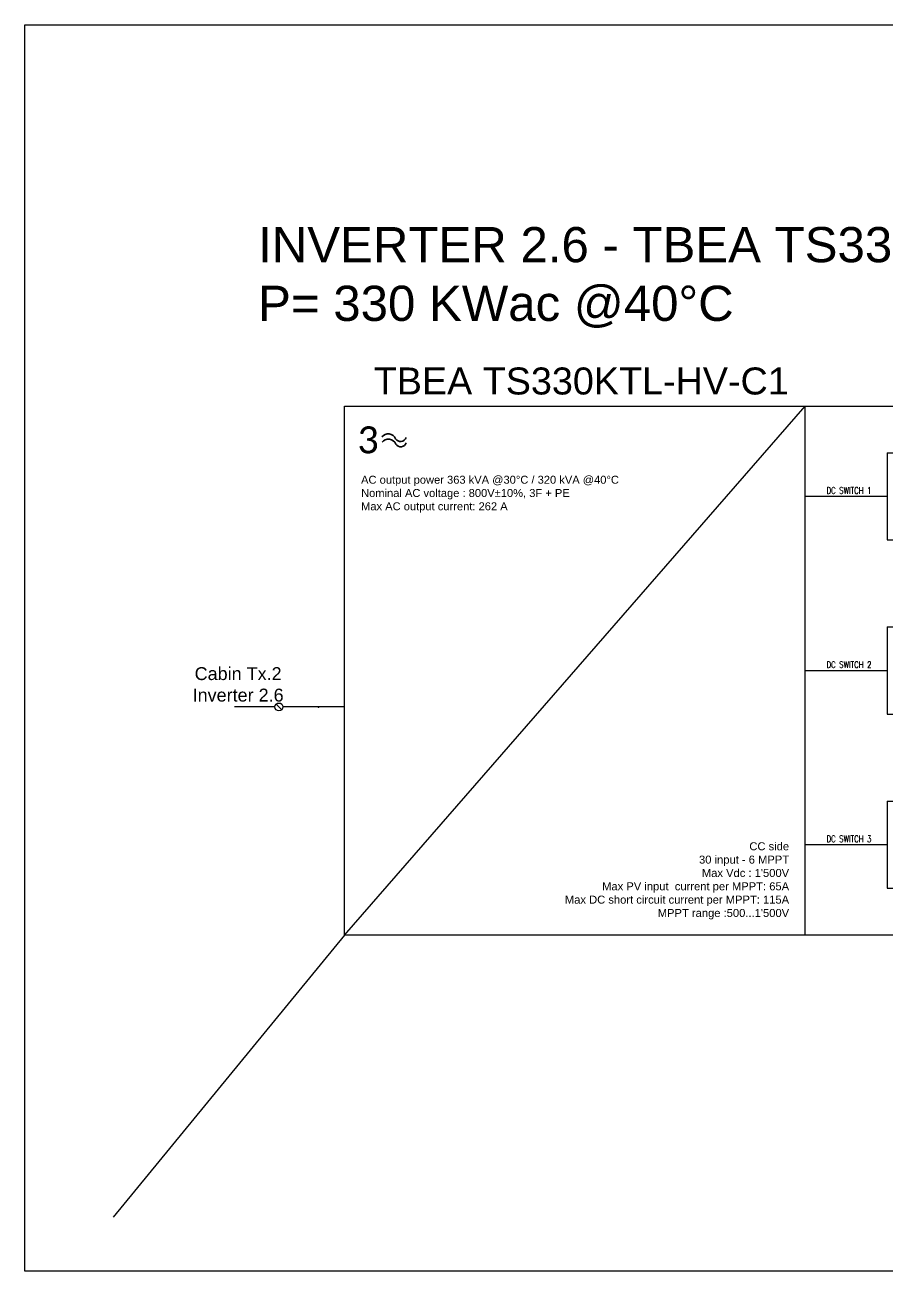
# Model space of a CAD drawing. Header units: millimetres. Extents: x 14856 to 141494, y 133975 to 167686.
# Drawn here: x 86466 to 91853, y 146011 to 153798 of the extents above; entities that cross this region are included whole.
import ezdxf

# ---------------------------------------------------------------- set-up
doc = ezdxf.new("R2010")
doc.units = ezdxf.units.MM
doc.layers.add('-Testi', color=1, linetype='Continuous')
doc.styles.add('Legend', font='calibri.ttf')
doc.styles.add('SIMPLEX', font='SIMPLEX', dxfattribs={"width": 0.8})
doc.styles.get("Standard").update_dxf_attribs({"font": 'arial.ttf'})

# ---------------------------------------------------------------- blocks, each defined once
blk = doc.blocks.new('P00102')
at = {"color": 1, "linetype": 'ByBlock', "lineweight": 25}
for p, q in [((0, 3.6), (-3.6, -3.6)), ((1.8, 3.6), (-1.8, -3.6)), ((3.6, 3.6), (0, -3.6))]:
    blk.add_line(p, q, dxfattribs=at)

msp = doc.modelspace()

# ---------------------------------------------------------------- linework, layer by layer
msp.add_lwpolyline([(88462.3, 151415.2), (92142.4, 151415.2), (92142.4, 148110.8), (88462.3, 148110.8)], close=True)
for points in [[(88462.3, 148110.8), (91340.6, 151415.2)], [(91340.6, 148110.8), (91340.6, 151415.2)], [(91853, 151124.4), (92081.2, 151124.4)], [(91853, 151124.4), (91853, 150580.2)], [(91340.6, 150852.3), (91853, 150852.3)], [(91853, 150580.2), (92081.2, 150580.2)], [(91853, 150036), (92081.2, 150036)], [(91853, 150036), (91853, 149491.8)], [(91340.6, 149763.9), (91853, 149763.9)], [(88070.4, 149518.7), (88035.7, 149553.4)], [(88462.3, 149536.1), (88077.6, 149536.1)], [(91853, 149491.8), (92081.2, 149491.8)], [(91853, 148947.6), (92081.2, 148947.6)], [(91853, 148947.6), (91853, 148403.4)], [(91340.6, 148675.5), (91853, 148675.5)], [(91853, 148403.4), (92081.2, 148403.4)]]:
    msp.add_lwpolyline(points)
at = {"color": 4}
msp.add_lwpolyline([(88028.5, 149536.1), (87776.3, 149536.1)], dxfattribs=at)
msp.add_circle((88053.1, 149536.1), 24.6)
at = {"lineweight": 35}
for centre, radius, start, end in [((88735.9, 151192.7), 50.1, 22.57714, 141.98736), ((88736.7, 151159.8), 50.1, 22.57714, 141.98736), ((88813.1, 151231.3), 36.5, 211.99625, 342.61742), ((88813.9, 151198.4), 36.5, 211.99625, 342.61742)]:
    msp.add_arc(centre, radius, start, end, dxfattribs=at)
at = {"layer": 'Defpoints', "color": 1}
msp.add_line((88462.3, 148110.8), (87016.8, 146347), dxfattribs=at)
msp.add_lwpolyline([(86466.1, 153798.2), (98527.6, 153798.2), (98527.6, 146010.8), (86466.1, 146010.8)], close=True, dxfattribs=at)

# ---------------------------------------------------------------- block references
msp.add_blockref('P00102', (88297.9, 149535.9))

# ---------------------------------------------------------------- texts
at = {"layer": '-Testi', "color": 7, "char_height": 40, "width": 391.731, "attachment_point": 5, "style": 'SIMPLEX'}
for s, insert in [('DC SWITCH 1', (91615.1, 150888.6)), ('DC SWITCH 2', (91615.1, 149800.2)), ('DC SWITCH 3', (91615.1, 148711.8))]:
    msp.add_mtext(s, dxfattribs=dict(at, insert=insert))
for s, insert, char_height, width, attachment_point in [('INVERTER 2.6 - TBEA TS330KTL-HV-C1 - P= 365,4 KWp - P= 330 KWac @40°C', (87923.1, 152535.2), 220, 8459.921, 1), ('TBEA TS330KTL-HV-C1', (88645.6, 151657.4), 168.704, 3487.591, 1), ('AC output power 363 kVA @30°C / 320 kVA @40°C\\PNominal AC voltage : 800V±10%, 3F + PE \\PMax AC output current: 262 A', (88566.4, 150980.9), 49.772, 2205.222, 1), ('\\pxqc;Cabin Tx.2\\PInverter 2.6', (87342.8, 149784.6), 80.476, 910.842, 1), ("CC side\\P30 input - 6 MPPT \\PMax Vdc : 1'500V\\PMax PV input  current per MPPT: 65A\\PMax DC short circuit current per MPPT: 115A \\PMPPT range :500...1'500V ", (91240.9, 148690.4), 50, 1795.436, 3)]:
    msp.add_mtext(s, dxfattribs=dict(insert=insert, char_height=char_height, width=width, attachment_point=attachment_point))
at = {"insert": (88543.6, 151289.6), "char_height": 168.7, "width": 2757.721, "attachment_point": 1, "style": 'Legend'}
msp.add_mtext('3', dxfattribs=at)

doc.saveas('drawing.dxf')
